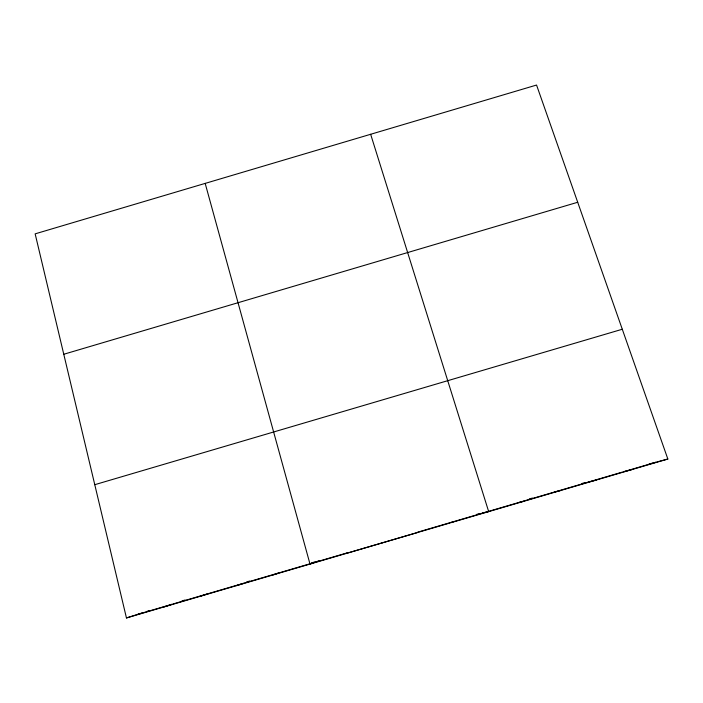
<?xml version="1.0" encoding="UTF-8"?>
<svg xmlns="http://www.w3.org/2000/svg" width="703" height="703" viewBox="0 0 703 703"><rect width="100%" height="100%" fill="white"/><g stroke="black" fill="none" stroke-linecap="round" stroke-linejoin="round"><path stroke-width="1.05" d="M381.413 543.111L382.291 542.567M345.7 553.595L417.151 532.628M315.858 561.908L310.005 564.07L205.179 183.386M316.86 561.539L319.68 560.493M273.256 574.861L278.616 572.998M236.524 585.643L243.405 583.332M199.81 596.416L208.211 593.657M163.122 607.19L172.05 604.308M126.452 617.955L667.85 459.033L536.556 85.045L35.15 233.853L126.452 617.955L142.885 612.708M146.883 611.434L149.686 610.538M63.771 354.259L577.708 202.262M94.773 484.692L622.287 329.25M181.972 600.916L185.056 600.01M246.683 581.926L249.758 581.021M311.455 562.91L314.54 562.005M476.546 514.447L479.648 513.542M529.271 498.972L532.373 498.058M582.031 483.479L585.133 482.574M137.885 614.308L172.007 604.29M173.043 603.982L347.018 552.918M417.582 532.206L449.771 522.76M552.681 492.548L450.808 522.452L452.908 522.127M622.427 472.073L553.727 492.241L560.282 490.606M655.767 462.284L623.473 471.766L631.979 469.569M649.089 464.042L655.846 462.24M656.813 461.985L667.85 459.033M588.068 482.161L596.118 480.087M519.403 502.32L524.473 501.125M482.276 512.979L488.682 511.626L370.648 134.282"/></g></svg>
